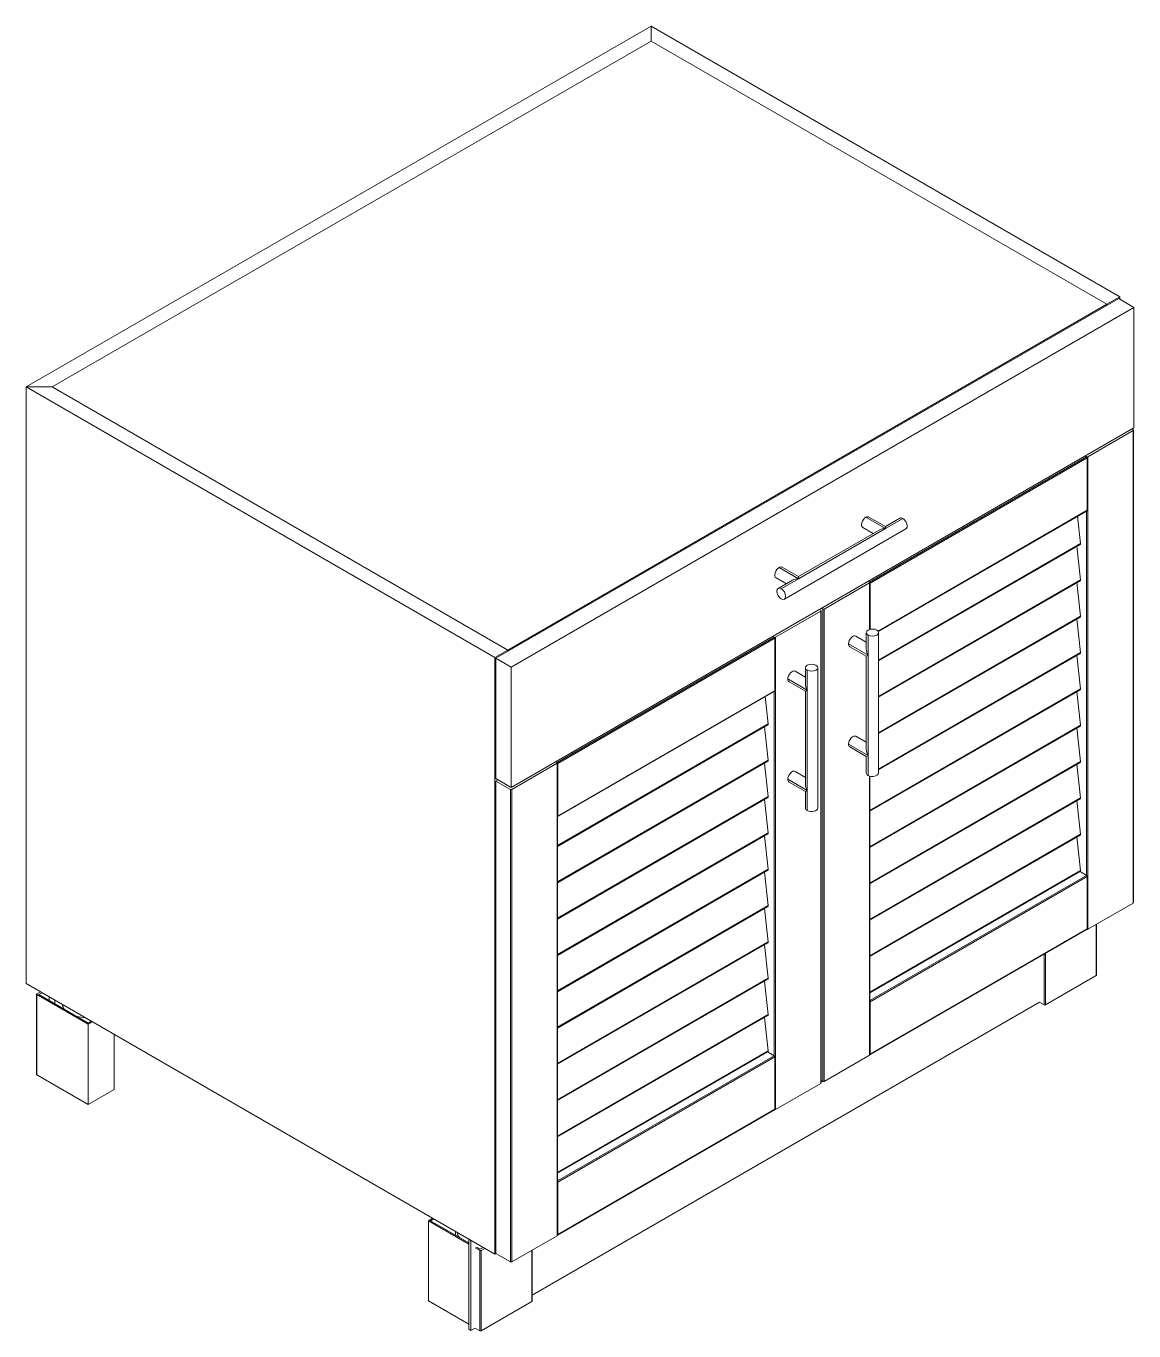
# Model space of a CAD drawing. Header units: millimetres. Extents: x 198 to 695, y 325 to 684.
# Drawn here: x 382.5 to 427.6, y 499.4 to 552.5 of the extents above; entities that cross this region are included whole.
import ezdxf

# ---------------------------------------------------------------- set-up
doc = ezdxf.new("R2010")
doc.units = ezdxf.units.MM
doc.layers.add('Standard', color=11, linetype='Continuous')

msp = doc.modelspace()

# ---------------------------------------------------------------- linework, layer by layer
at = {"layer": 'Standard', "linetype": 'Continuous', "lineweight": 0, "extrusion": (0, 0.816497, 0.57735)}
for p, q in [((382.475, 537.829), (407.93, 552.526)), ((407.93, 552.526), (427.022, 541.503)), ((407.93, 551.914), (407.93, 552.526)), ((383.535, 537.829), (407.93, 551.914)), ((407.93, 551.914), (383.535, 537.829)), ((407.93, 551.914), (426.492, 541.197)), ((426.492, 541.197), (407.93, 551.914)), ((427.022, 541.503), (426.492, 541.197)), ((427.022, 541.401), (427.022, 541.503)), ((401.611, 526.781), (426.978, 541.427)), ((402.097, 527.113), (426.492, 541.197)), ((427.597, 541.07), (402.229, 526.424)), ((426.492, 541.197), (426.492, 541.146)), ((426.492, 541.197), (426.492, 541.146)), ((426.978, 541.427), (427.597, 541.07)), ((427.597, 536.171), (427.597, 541.07)), ((382.475, 537.829), (382.475, 513.538)), ((383.535, 537.829), (382.475, 537.829)), ((401.566, 526.806), (382.475, 537.829)), ((402.097, 527.113), (383.535, 537.829)), ((383.535, 537.829), (402.097, 527.113)), ((402.229, 521.525), (427.597, 536.171)), ((425.722, 534.986), (427.571, 536.054)), ((427.571, 536.083), (427.508, 536.12)), ((427.571, 516.815), (427.571, 536.054)), ((427.582, 536.069), (427.582, 516.83)), ((416.832, 529.883), (425.671, 534.986)), ((425.696, 534.942), (416.858, 529.839)), ((425.608, 535.023), (425.671, 534.986)), ((425.608, 535.022), (425.671, 534.986)), ((425.671, 534.986), (425.671, 534.986)), ((425.696, 534.942), (425.696, 532.807)), ((425.722, 515.748), (425.722, 534.986)), ((417.476, 532.063), (416.681, 532.522)), ((416.806, 532.534), (417.476, 532.147)), ((425.696, 532.807), (417.174, 527.886)), ((425.689, 532.79), (417.18, 527.878)), ((418.058, 532.483), (417.476, 532.147)), ((417.476, 532.063), (418.183, 532.471)), ((425.305, 532.569), (425.428, 531.455)), ((425.671, 517.941), (425.671, 532.78)), ((418.308, 532.05), (413.359, 529.193)), ((413.941, 530.021), (417.476, 532.063)), ((417.226, 532.003), (413.941, 530.106)), ((416.556, 532.101), (416.976, 531.859)), ((417.476, 532.063), (417.476, 532.147)), ((417.196, 526.703), (425.428, 531.455)), ((425.415, 531.419), (417.196, 526.674)), ((425.278, 531.34), (425.428, 529.976)), ((413.941, 530.021), (413.145, 530.481)), ((413.27, 530.493), (413.941, 530.106)), ((413.02, 530.06), (413.441, 529.817)), ((413.691, 529.962), (413.109, 529.626)), ((413.234, 529.613), (413.941, 530.021)), ((413.941, 530.021), (413.941, 530.106)), ((414.983, 528.786), (416.832, 529.853)), ((416.832, 529.883), (416.769, 529.919)), ((416.832, 529.883), (416.769, 529.919)), ((416.832, 529.853), (416.832, 527.955)), ((416.842, 529.868), (416.842, 527.958)), ((416.858, 527.962), (416.858, 529.839)), ((417.196, 525.223), (425.428, 529.976)), ((425.415, 529.94), (417.196, 525.195)), ((425.278, 529.861), (425.428, 528.496)), ((414.844, 528.735), (414.781, 528.771)), ((414.854, 528.72), (414.854, 509.481)), ((414.869, 528.822), (414.932, 528.786)), ((414.932, 509.547), (414.932, 528.786)), ((414.983, 528.786), (414.983, 509.547)), ((412.994, 527.638), (414.844, 528.705)), ((414.844, 509.467), (414.844, 528.705)), ((417.196, 523.744), (425.428, 528.496)), ((425.415, 528.461), (417.196, 523.715)), ((425.278, 528.381), (425.428, 527.017)), ((412.88, 527.674), (412.943, 527.638)), ((412.881, 527.674), (412.944, 527.638)), ((416.276, 527.686), (416.696, 527.444)), ((416.696, 527.827), (416.696, 527.155)), ((416.769, 526.908), (416.769, 527.725)), ((417.196, 527.827), (417.196, 522.112)), ((404.104, 522.534), (412.943, 527.638)), ((412.969, 527.594), (404.13, 522.49)), ((412.944, 527.637), (412.944, 527.638)), ((412.969, 527.594), (412.969, 525.458)), ((412.994, 508.399), (412.994, 527.638)), ((416.769, 526.908), (415.974, 527.368)), ((416.026, 527.253), (416.696, 526.866)), ((402.097, 527.113), (401.566, 526.806)), ((401.566, 526.806), (401.566, 502.516)), ((401.611, 526.781), (402.229, 526.424)), ((401.611, 521.882), (401.611, 526.781)), ((402.097, 527.062), (402.097, 527.113)), ((402.097, 527.062), (402.097, 527.113)), ((416.696, 526.866), (416.769, 526.908)), ((416.696, 526.866), (416.696, 523.072)), ((416.769, 522.826), (416.769, 526.908)), ((417.196, 522.264), (425.428, 527.017)), ((425.415, 526.981), (417.196, 522.236)), ((425.278, 526.902), (425.428, 525.537)), ((402.229, 526.424), (402.229, 521.525)), ((413.801, 526.257), (414.221, 526.015)), ((414.221, 526.398), (414.221, 525.726)), ((414.294, 525.48), (414.294, 526.296)), ((414.721, 526.398), (414.721, 520.683)), ((414.294, 525.48), (413.499, 525.939)), ((413.551, 525.824), (414.221, 525.437)), ((416.842, 520.581), (425.428, 525.537)), ((412.961, 525.442), (404.122, 520.339)), ((412.969, 525.458), (404.13, 520.355)), ((412.577, 525.22), (412.7, 524.107)), ((412.944, 510.593), (412.944, 525.432)), ((414.221, 525.437), (414.294, 525.48)), ((414.221, 525.437), (414.221, 521.644)), ((414.294, 521.397), (414.294, 525.48)), ((425.415, 525.502), (416.842, 520.552)), ((425.278, 525.423), (425.428, 524.058)), ((404.114, 519.15), (412.7, 524.107)), ((412.687, 524.071), (404.114, 519.122)), ((412.55, 523.992), (412.7, 522.627)), ((416.842, 519.101), (425.428, 524.058)), ((425.415, 524.022), (416.842, 519.073)), ((425.278, 523.943), (425.428, 522.579)), ((416.276, 523.604), (416.696, 523.361)), ((416.769, 522.826), (415.974, 523.285)), ((416.026, 523.171), (416.696, 522.784)), ((402.255, 521.437), (404.104, 522.505)), ((404.104, 522.534), (404.041, 522.571)), ((404.104, 522.534), (404.041, 522.571)), ((404.104, 522.505), (404.104, 503.266)), ((404.114, 517.671), (412.7, 522.627)), ((412.687, 522.592), (404.114, 517.642)), ((404.114, 522.52), (404.114, 503.281)), ((404.13, 520.355), (404.13, 522.49)), ((412.55, 522.512), (412.7, 521.148)), ((416.696, 522.784), (416.769, 522.826)), ((416.696, 522.784), (416.696, 522.112)), ((416.769, 522.009), (416.769, 522.826)), ((416.842, 517.622), (425.428, 522.579)), ((425.415, 522.543), (416.842, 517.593)), ((425.278, 522.464), (425.428, 521.099)), ((401.611, 521.882), (402.229, 521.525)), ((401.699, 521.831), (401.611, 521.78)), ((414.294, 521.397), (413.499, 521.856)), ((413.801, 522.175), (414.221, 521.932)), ((416.832, 521.983), (416.832, 510.615)), ((416.842, 521.98), (416.842, 510.629)), ((401.611, 521.78), (401.611, 502.541)), ((401.611, 521.78), (402.204, 521.437)), ((402.204, 502.199), (402.204, 521.437)), ((402.255, 521.437), (402.255, 502.199)), ((413.551, 521.742), (414.221, 521.355)), ((414.221, 521.355), (414.294, 521.397)), ((414.221, 521.355), (414.221, 520.683)), ((414.294, 520.581), (414.294, 521.397)), ((404.114, 516.191), (412.7, 521.148)), ((412.687, 521.112), (404.114, 516.163)), ((412.55, 521.033), (412.7, 519.668)), ((416.842, 516.142), (425.428, 521.099)), ((425.415, 521.063), (416.842, 516.114)), ((425.278, 520.984), (425.428, 519.62)), ((404.114, 514.712), (412.7, 519.668)), ((412.687, 519.633), (404.114, 514.683)), ((412.55, 519.554), (412.7, 518.189)), ((416.842, 514.663), (425.428, 519.62)), ((425.415, 519.584), (416.842, 514.635)), ((425.278, 519.505), (425.428, 518.14)), ((404.114, 513.232), (412.7, 518.189)), ((412.687, 518.153), (404.114, 513.204)), ((416.842, 513.184), (425.428, 518.14)), ((425.415, 518.105), (416.842, 513.155)), ((425.402, 518.097), (425.671, 517.941)), ((412.55, 518.074), (412.7, 516.709)), ((416.842, 512.844), (425.671, 517.941)), ((425.696, 517.897), (416.858, 512.794)), ((425.696, 517.897), (425.696, 515.762)), ((404.114, 511.753), (412.7, 516.709)), ((412.687, 516.674), (404.114, 511.724)), ((412.55, 516.595), (412.7, 515.23)), ((427.571, 516.815), (425.722, 515.748)), ((425.689, 515.746), (416.85, 510.642)), ((425.696, 515.762), (416.858, 510.659)), ((426.059, 515.942), (426.059, 513.859)), ((426.07, 515.948), (426.07, 513.875)), ((404.114, 510.273), (412.7, 515.23)), ((412.687, 515.194), (404.114, 510.245)), ((412.55, 515.115), (412.7, 513.751)), ((423.938, 514.734), (423.938, 512.666)), ((423.991, 514.765), (423.991, 512.666)), ((426.059, 513.859), (423.991, 512.666)), ((401.566, 502.516), (382.475, 513.538)), ((404.114, 508.794), (412.7, 513.751)), ((412.687, 513.715), (404.114, 508.766)), ((412.55, 513.636), (412.7, 512.271)), ((382.897, 513.1), (382.897, 509.834)), ((383.058, 513.202), (382.908, 513.115)), ((382.908, 513.084), (382.908, 509.818)), ((382.908, 513.084), (385.002, 511.875)), ((382.997, 513.083), (383.13, 513.16)), ((385.002, 511.926), (382.997, 513.083)), ((383.421, 512.992), (383.421, 512.839)), ((383.65, 512.86), (383.65, 512.707)), ((423.752, 512.773), (403.089, 500.843)), ((416.858, 510.659), (416.858, 512.794)), ((423.938, 512.666), (423.752, 512.773)), ((404.114, 507.315), (412.7, 512.271)), ((385.135, 512.003), (385.002, 511.926)), ((385.002, 511.875), (385.179, 511.977)), ((385.002, 508.609), (385.002, 511.875)), ((412.687, 512.235), (404.114, 507.286)), ((412.55, 512.156), (412.7, 510.792)), ((386.063, 511.467), (386.063, 509.221)), ((404.114, 505.835), (412.7, 510.792)), ((412.687, 510.756), (404.114, 505.807)), ((412.674, 510.748), (412.943, 510.593)), ((404.114, 505.496), (412.943, 510.593)), ((412.969, 510.549), (404.13, 505.446)), ((412.969, 510.549), (412.969, 508.414)), ((416.832, 510.615), (414.983, 509.547)), ((385.002, 508.609), (382.908, 509.818)), ((414.932, 509.547), (414.854, 509.592)), ((386.063, 509.221), (385.002, 508.609)), ((414.844, 509.467), (412.994, 508.399)), ((412.961, 508.397), (404.122, 503.294)), ((412.969, 508.414), (404.13, 503.31)), ((404.13, 503.31), (404.13, 505.446)), ((399.039, 503.975), (398.862, 503.873)), ((398.862, 503.873), (398.862, 500.607)), ((398.862, 503.873), (400.506, 502.924)), ((398.951, 503.873), (399.083, 503.949)), ((400.506, 502.975), (398.951, 503.873)), ((399.967, 503.286), (399.967, 503.439)), ((404.104, 503.266), (402.255, 502.199)), ((400.506, 503.128), (400.594, 503.077)), ((400.506, 499.454), (400.506, 503.128)), ((400.594, 499.403), (400.594, 503.077)), ((400.771, 502.771), (400.957, 502.664)), ((400.955, 502.715), (400.815, 502.796)), ((401.088, 502.792), (400.955, 502.715)), ((401.01, 502.664), (401.16, 502.75)), ((403.089, 500.607), (403.089, 502.68)), ((400.957, 499.398), (400.957, 502.664)), ((401.01, 499.398), (401.01, 502.664)), ((401.566, 502.516), (401.611, 502.541)), ((402.204, 502.199), (401.611, 502.541)), ((403.078, 500.591), (403.078, 502.674)), ((400.506, 499.658), (398.862, 500.607)), ((403.078, 500.591), (401.01, 499.398)), ((400.771, 499.505), (400.594, 499.403)), ((400.957, 499.398), (400.771, 499.505)), ((400.594, 499.403), (400.506, 499.454))]:
    msp.add_line(p, q, dxfattribs=at)
at = {"layer": 'Standard', "linetype": 'Continuous', "lineweight": 0}
for centre, major_axis, start_param, end_param in [((427.546, 536.069), (0.0359, 0), -0.785398, 0.785398), ((425.697, 535.001), (0.0359, 0), -2.356194, -0.785398), ((417.476, 531.859), (0.354, 0), 1.570796, 2.356194), ((413.941, 529.817), (0.354, 0), 1.570796, 2.356194), ((416.832, 529.854), (-0.018, 0.0311), -2.356194, -0.785398), ((416.807, 529.868), (0.0359, 0), -0.785398, 0.785398), ((413.234, 529.409), (-0.125, 0.217), -0.785398, 2.356194), ((413.234, 529.409), (0.125, -0.217), -0.785398, 2.356194), ((414.818, 528.72), (0.0359, 0), -0.785398, 0.785398), ((414.957, 528.8), (0.0359, 0), -2.356194, -0.785398), ((416.946, 527.827), (-0.25, 0), -2.356194, 0.785398), ((416.946, 527.827), (0.25, 0), -2.356194, 0.785398), ((412.969, 527.652), (0.0359, 0), -2.356194, -0.785398), ((416.946, 527.011), (0.177, -0.306), 3.926991, 4.712389), ((414.471, 526.398), (-0.25, 0), -2.356194, 0.785398), ((414.471, 526.398), (0.25, 0), -2.356194, 0.785398), ((414.471, 525.582), (0.177, -0.306), 3.926991, 4.712389), ((416.946, 522.928), (0.177, -0.306), 3.926991, 4.712389), ((404.079, 522.52), (0.0359, 0), -0.785398, 0.785398), ((404.104, 522.505), (-0.018, 0.0311), -2.356194, -0.785398), ((402.229, 521.452), (0.0359, 0), -2.356194, -0.785398), ((414.471, 521.499), (0.177, -0.306), 3.926991, 4.712389), ((404.104, 520.37), (0.0179, -0.0311), -0.373569, 0.785398), ((382.935, 513.1), (-0.038, 0), -0.785398, 0.785398), ((416.832, 512.809), (-0.018, 0.0311), -2.356194, -1.197227), ((416.832, 510.674), (0.018, -0.0311), -0.373569, 0.785398), ((404.104, 505.46), (-0.018, 0.0311), -2.356194, -1.197227), ((404.104, 503.325), (0.018, -0.0311), -0.373569, 0.785398), ((400.983, 502.679), (0.038, 0), -2.356194, -0.785398)]:
    msp.add_ellipse(centre, major_axis=major_axis, ratio=0.57735, start_param=start_param, end_param=end_param, dxfattribs=at)
at = {"layer": 'Standard', "linetype": 'Continuous', "lineweight": 0, "extrusion": (-2.36652e-16, -2.0073e-16, -1)}
for centre in [(425.671, 534.957), (412.943, 527.608)]:
    msp.add_ellipse(centre, major_axis=(0.0179, -0.0311), ratio=0.57735, start_param=-2.356194, end_param=-0.785398, dxfattribs=at)
at = {"layer": 'Standard', "linetype": 'Continuous', "lineweight": 0, "extrusion": (7.21111e-17, -4.16334e-17, -1)}
msp.add_ellipse((416.681, 532.318), major_axis=(-0.125, -0.217), ratio=0.57735, start_param=0, end_param=2.356194, dxfattribs=at)
at = {"layer": 'Standard', "linetype": 'Continuous', "lineweight": 0, "extrusion": (3.12481e-16, -1.80411e-16, -1)}
msp.add_ellipse((416.681, 532.318), major_axis=(0.125, 0.217), ratio=0.57735, start_param=-0.785398, end_param=0, dxfattribs=at)
at = {"layer": 'Standard', "linetype": 'Continuous', "lineweight": 0, "extrusion": (4.43555e-17, 8.97074e-17, -1)}
msp.add_ellipse((418.183, 532.267), major_axis=(-0.125, 0.217), ratio=0.57735, start_param=0, end_param=0.785398, dxfattribs=at)
at = {"layer": 'Standard', "linetype": 'Continuous', "lineweight": 0, "extrusion": (2.77556e-17, -4.80741e-17, -1)}
msp.add_ellipse((418.183, 532.267), major_axis=(0.125, -0.217), ratio=0.57735, start_param=-2.356194, end_param=0, dxfattribs=at)
at = {"layer": 'Standard', "linetype": 'Continuous', "lineweight": 0, "extrusion": (-1.92296e-16, -1.11022e-16, -1)}
for centre, major_axis, start_param in [((425.671, 532.821), (0.0179, -0.0311), -0.785398), ((412.943, 525.473), (0.0179, -0.0311), -0.785398), ((425.384, 522.597), (0.0313, -0.0541), -0.919809), ((412.656, 515.248), (0.0313, -0.0541), -0.919809)]:
    msp.add_ellipse(centre, major_axis=major_axis, ratio=0.57735, start_param=start_param, end_param=0, dxfattribs=at)
at = {"layer": 'Standard', "linetype": 'Continuous', "lineweight": 0, "extrusion": (-1.44222e-16, -8.32667e-17, -1)}
for centre in [(425.384, 531.474), (425.384, 529.994), (412.656, 524.125), (412.656, 522.646)]:
    msp.add_ellipse(centre, major_axis=(0.0313, -0.0541), ratio=0.57735, start_param=-0.919809, end_param=0, dxfattribs=at)
at = {"layer": 'Standard', "linetype": 'Continuous', "lineweight": 0, "extrusion": (2.77556e-17, 4.80741e-17, -1)}
msp.add_ellipse((413.145, 530.277), major_axis=(-0.125, -0.217), ratio=0.57735, start_param=0, end_param=2.356194, dxfattribs=at)
at = {"layer": 'Standard', "linetype": 'Continuous', "lineweight": 0, "extrusion": (1.20185e-16, -6.93889e-17, -1)}
msp.add_ellipse((413.145, 530.277), major_axis=(0.125, 0.217), ratio=0.57735, start_param=-0.785398, end_param=0, dxfattribs=at)
at = {"layer": 'Standard', "linetype": 'Continuous', "lineweight": 0, "extrusion": (9.24296e-17, 1.17463e-16, -1)}
msp.add_ellipse((425.384, 528.515), major_axis=(0.0313, -0.0541), ratio=0.57735, start_param=-0.919809, end_param=0, dxfattribs=at)
at = {"layer": 'Standard', "linetype": 'Continuous', "lineweight": 0, "extrusion": (2.12615e-16, -1.86852e-16, -1)}
msp.add_ellipse((416.151, 527.47), major_axis=(0.125, 0.217), ratio=0.57735, start_param=-2.356194, end_param=0, dxfattribs=at)
at = {"layer": 'Standard', "linetype": 'Continuous', "lineweight": 0, "extrusion": (1.03585e-16, 6.83926e-17, -1)}
msp.add_ellipse((416.151, 527.47), major_axis=(-0.125, -0.217), ratio=0.57735, start_param=0, end_param=0.785398, dxfattribs=at)
at = {"layer": 'Standard', "linetype": 'Continuous', "lineweight": 0, "extrusion": (-9.24296e-17, -1.17463e-16, -1)}
for centre in [(425.384, 527.035), (412.656, 519.687)]:
    msp.add_ellipse(centre, major_axis=(0.0313, -0.0541), ratio=0.57735, start_param=-0.919809, end_param=0, dxfattribs=at)
at = {"layer": 'Standard', "linetype": 'Continuous', "lineweight": 0, "extrusion": (2.08896e-16, -2.48804e-16, -1)}
for centre in [(413.676, 526.041), (413.676, 521.958)]:
    msp.add_ellipse(centre, major_axis=(0.125, 0.217), ratio=0.57735, start_param=-2.356194, end_param=0, dxfattribs=at)
at = {"layer": 'Standard', "linetype": 'Continuous', "lineweight": 0, "extrusion": (-6.83926e-17, 1.03585e-16, -1)}
for centre in [(413.676, 526.041), (416.151, 523.387), (413.676, 521.958)]:
    msp.add_ellipse(centre, major_axis=(-0.125, -0.217), ratio=0.57735, start_param=0, end_param=0.785398, dxfattribs=at)
at = {"layer": 'Standard', "linetype": 'Continuous', "lineweight": 0, "extrusion": (-2.2377e-16, -9.9638e-19, -1)}
for centre in [(425.384, 525.556), (412.656, 518.207)]:
    msp.add_ellipse(centre, major_axis=(0.0313, -0.0541), ratio=0.57735, start_param=-0.919809, end_param=0, dxfattribs=at)
at = {"layer": 'Standard', "linetype": 'Continuous', "lineweight": 0, "extrusion": (-3.71854e-18, 6.19519e-17, -1)}
msp.add_ellipse((425.384, 524.076), major_axis=(0.0312, -0.0541), ratio=0.57735, start_param=-0.919809, end_param=0, dxfattribs=at)
at = {"layer": 'Standard', "linetype": 'Continuous', "lineweight": 0, "extrusion": (-1.11556e-17, -1.85856e-16, -1)}
msp.add_ellipse((416.151, 523.387), major_axis=(0.125, 0.217), ratio=0.57735, start_param=-2.356194, end_param=0, dxfattribs=at)
at = {"layer": 'Standard', "linetype": 'Continuous', "lineweight": 0, "extrusion": (5.12143e-18, -1.11022e-16, -1)}
msp.add_ellipse((416.946, 522.112), major_axis=(-0.25, 0), ratio=0.57735, start_param=-0.785398, end_param=0, dxfattribs=at)
at = {"layer": 'Standard', "linetype": 'Continuous', "lineweight": 0, "extrusion": (3.70074e-17, -5.55112e-17, -1)}
for centre in [(416.946, 522.112), (414.471, 520.683)]:
    msp.add_ellipse(centre, major_axis=(0.25, 0), ratio=0.57735, start_param=0, end_param=2.356194, dxfattribs=at)
at = {"layer": 'Standard', "linetype": 'Continuous', "lineweight": 0, "extrusion": (-2.16333e-16, -1.249e-16, -1)}
msp.add_ellipse((412.656, 521.166), major_axis=(0.0313, -0.0541), ratio=0.57735, start_param=-0.919809, end_param=0, dxfattribs=at)
at = {"layer": 'Standard', "linetype": 'Continuous', "lineweight": 0, "extrusion": (-2.95881e-16, -4.26297e-17, -1)}
msp.add_ellipse((425.384, 521.118), major_axis=(0.0313, -0.0541), ratio=0.57735, start_param=-0.919809, end_param=0, dxfattribs=at)
at = {"layer": 'Standard', "linetype": 'Continuous', "lineweight": 0, "extrusion": (5.31955e-17, -1.66533e-16, -1)}
msp.add_ellipse((414.471, 520.683), major_axis=(-0.25, 0), ratio=0.57735, start_param=-0.785398, end_param=0, dxfattribs=at)
at = {"layer": 'Standard', "linetype": 'Continuous', "lineweight": 0, "extrusion": (-1.71978e-16, -3.51927e-17, -1)}
msp.add_ellipse((425.384, 519.638), major_axis=(0.0313, -0.0541), ratio=0.57735, start_param=-0.919809, end_param=0, dxfattribs=at)
at = {"layer": 'Standard', "linetype": 'Continuous', "lineweight": 0, "extrusion": (-1.88578e-16, -1.72974e-16, -1)}
for centre in [(425.384, 518.159), (412.656, 510.81)]:
    msp.add_ellipse(centre, major_axis=(0.0313, -0.0541), ratio=0.57735, start_param=-0.919809, end_param=0, dxfattribs=at)
at = {"layer": 'Standard', "linetype": 'Continuous', "lineweight": 0, "extrusion": (-6.83926e-17, -1.03585e-16, -1)}
for centre in [(425.671, 517.912), (412.943, 510.564)]:
    msp.add_ellipse(centre, major_axis=(0.018, -0.0311), ratio=0.57735, start_param=-2.356194, end_param=-0.785398, dxfattribs=at)
at = {"layer": 'Standard', "linetype": 'Continuous', "lineweight": 0, "extrusion": (-1.96015e-16, -4.90704e-17, -1)}
msp.add_ellipse((412.656, 516.728), major_axis=(0.0313, -0.0541), ratio=0.57735, start_param=-0.919809, end_param=0, dxfattribs=at)
at = {"layer": 'Standard', "linetype": 'Continuous', "lineweight": 0, "extrusion": (1.22413e-17, -1.11022e-16, -1)}
msp.add_ellipse((427.546, 516.83), major_axis=(0.0359, 0), ratio=0.57735, start_param=0, end_param=0.785398, dxfattribs=at)
at = {"layer": 'Standard', "linetype": 'Continuous', "lineweight": 0, "extrusion": (1.3414e-16, 2.22045e-16, -1)}
msp.add_ellipse((425.697, 515.762), major_axis=(-0.0359, 0), ratio=0.57735, start_param=-2.356194, end_param=-1.212477, dxfattribs=at)
at = {"layer": 'Standard', "linetype": 'Continuous', "lineweight": 0, "extrusion": (-1.12748e-16, -1.93293e-16, -1)}
for centre in [(425.671, 515.777), (412.943, 508.428)]:
    msp.add_ellipse(centre, major_axis=(0.0179, -0.0311), ratio=0.57735, start_param=-0.785398, end_param=0, dxfattribs=at)
at = {"layer": 'Standard', "linetype": 'Continuous', "lineweight": 0, "extrusion": (5.93653e-17, 5.55112e-17, -1)}
msp.add_ellipse((426.032, 513.875), major_axis=(0.038, 0), ratio=0.57735, start_param=0, end_param=0.785398, dxfattribs=at)
at = {"layer": 'Standard', "linetype": 'Continuous', "lineweight": 0, "extrusion": (-3.9203e-16, -9.81409e-17, -1)}
msp.add_ellipse((412.656, 513.769), major_axis=(0.0313, -0.0541), ratio=0.57735, start_param=-0.919809, end_param=0, dxfattribs=at)
at = {"layer": 'Standard', "linetype": 'Continuous', "lineweight": 0, "extrusion": (3.94865e-17, 2.22045e-16, -1)}
msp.add_ellipse((384.949, 512.722), major_axis=(-1, 0), ratio=0.57735, start_param=-0.429977, end_param=-0.062603, dxfattribs=at)
at = {"layer": 'Standard', "linetype": 'Continuous', "lineweight": 0, "extrusion": (-2.03185e-17, -7.58296e-17, -1)}
msp.add_ellipse((412.656, 512.29), major_axis=(0.0313, -0.0541), ratio=0.57735, start_param=-0.919809, end_param=0, dxfattribs=at)
at = {"layer": 'Standard', "linetype": 'Continuous', "lineweight": 0, "extrusion": (-3.26908e-17, 1.66533e-16, -1)}
msp.add_ellipse((423.964, 512.681), major_axis=(-0.038, 0), ratio=0.57735, start_param=-2.356194, end_param=-0.785398, dxfattribs=at)
at = {"layer": 'Standard', "linetype": 'Continuous', "lineweight": 0, "extrusion": (-2.00309e-17, 1.66533e-16, -1)}
msp.add_ellipse((384.949, 512.722), major_axis=(-1, 0), ratio=0.57735, start_param=-1.508193, end_param=-1.140819, dxfattribs=at)
at = {"layer": 'Standard', "linetype": 'Continuous', "lineweight": 0, "extrusion": (-7.85506e-17, -5.55112e-17, -1)}
msp.add_ellipse((416.807, 510.629), major_axis=(0.0359, 0), ratio=0.57735, start_param=0, end_param=0.785398, dxfattribs=at)
at = {"layer": 'Standard', "linetype": 'Continuous', "lineweight": 0, "extrusion": (-5.83553e-17, 5.55112e-17, -1)}
msp.add_ellipse((382.935, 509.834), major_axis=(-0.038, 0), ratio=0.57735, start_param=-0.785398, end_param=0, dxfattribs=at)
at = {"layer": 'Standard', "linetype": 'Continuous', "lineweight": 0, "extrusion": (4.89653e-18, 1.66533e-16, -1)}
msp.add_ellipse((414.818, 509.481), major_axis=(0.0359, 0), ratio=0.57735, start_param=0, end_param=0.785398, dxfattribs=at)
at = {"layer": 'Standard', "linetype": 'Continuous', "lineweight": 0, "extrusion": (2.25479e-17, 5.55112e-17, -1)}
msp.add_ellipse((414.957, 509.562), major_axis=(-0.0359, 0), ratio=0.57735, start_param=-2.356194, end_param=-0.785398, dxfattribs=at)
at = {"layer": 'Standard', "linetype": 'Continuous', "lineweight": 0, "extrusion": (2.28331e-17, 1.66533e-16, -1)}
msp.add_ellipse((412.969, 508.414), major_axis=(-0.0359, 0), ratio=0.57735, start_param=-2.356194, end_param=-1.212477, dxfattribs=at)
at = {"layer": 'Standard', "linetype": 'Continuous', "lineweight": 0, "extrusion": (-7.43708e-18, 1.11022e-16, -1)}
msp.add_ellipse((401.036, 503.434), major_axis=(-1, 0), ratio=0.57735, start_param=-0.429977, end_param=-0.062603, dxfattribs=at)
at = {"layer": 'Standard', "linetype": 'Continuous', "lineweight": 0, "extrusion": (5.88099e-17, 1.66533e-16, -1)}
msp.add_ellipse((404.079, 503.281), major_axis=(0.0359, 0), ratio=0.57735, start_param=0, end_param=0.785398, dxfattribs=at)
at = {"layer": 'Standard', "linetype": 'Continuous', "lineweight": 0, "extrusion": (-8.81893e-17, 2.77556e-16, -1)}
msp.add_ellipse((402.229, 502.213), major_axis=(-0.0359, 0), ratio=0.57735, start_param=-2.356194, end_param=-0.785398, dxfattribs=at)
at = {"layer": 'Standard', "linetype": 'Continuous', "lineweight": 0, "extrusion": (-5.55351e-17, -1.66533e-16, -1)}
msp.add_ellipse((403.051, 500.607), major_axis=(0.038, 0), ratio=0.57735, start_param=0, end_param=0.785398, dxfattribs=at)
at = {"layer": 'Standard', "linetype": 'Continuous', "lineweight": 0, "extrusion": (1.99762e-17, 2.77556e-16, -1)}
msp.add_ellipse((400.983, 499.413), major_axis=(-0.038, 0), ratio=0.57735, start_param=-2.356194, end_param=-0.785398, dxfattribs=at)

doc.saveas('drawing.dxf')
